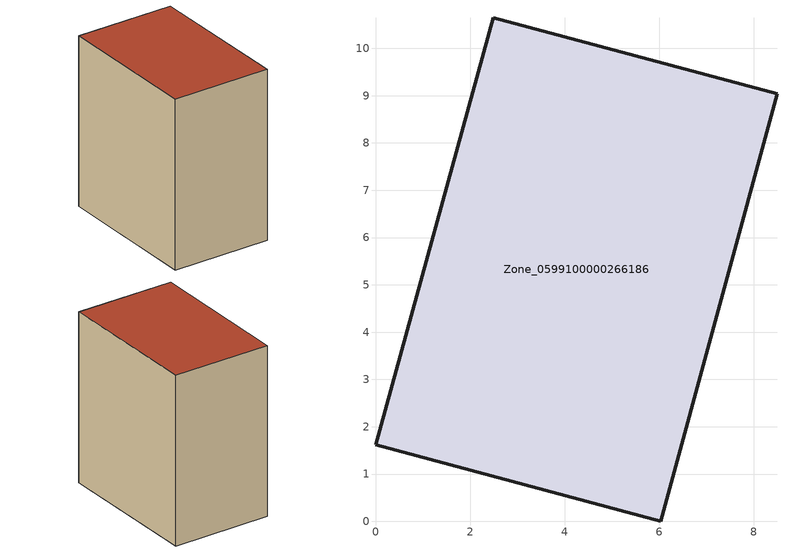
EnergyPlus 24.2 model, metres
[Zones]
Zone_0599100000266186
 floor ground (C_G): 2.49,10.65 8.49,9.04 6.03,0 0,1.62 z0.99
 wall outside (C_F): 8.49,9.04 2.49,10.65 0,1.62 6.03,0 8.49,9.04 z0.99:11.68
 roof outside (C_R): 0,1.62 6.03,0 8.49,9.04 2.49,10.65 z11.68
[BUILDING]
Pand.0599100000266186: North Axis=0; Terrain=City; Loads Convergence Tolerance Value=0.04; Temperature Convergence Tolerance Value=0.4; Solar Distribution=FullExterior; Maximum Number of Warmup Days=25; Minimum Number of Warmup Days=1
[Site:Location]
Rotterdam.The.Hague.AP_ZH_NLD Design_Conditions: Latitude=51.96; Longitude=4.45; Time Zone=1; Elevation=-4.5
[SITE:GROUNDTEMPERATURE:BUILDINGSURFACE]
18, 18, 18, 18, 18, 18, 18, 18, 18, 18, 18, 18
[MATERIAL] Thermal Absorptance=0.9; Solar Absorptance=0.7; Visible Absorptance=0.7
Name | Roughness | Thickness | Conductivity | Density | Specific Heat
G.TC.1975-1991 | MediumSmooth | 0.15 | 0.288461 | 540 | 1210
F.TC.1975-1991 | Rough | 0.3 | 0.230769 | 1920 | 840
R.TC.1975-1991 | MediumRough | 0.2 | 0.153846 | 1500 | 1000
[CONSTRUCTION]
C_G: G.TC.1975-1991
C_F: F.TC.1975-1991
C_R: R.TC.1975-1991
[ZONE]
Zone_0599100000266186: Type=1; Multiplier=1; Ceiling Height=Autocalculate; Volume=Autocalculate; Floor Area=autocalculate; Part of Total Floor Area=Yes
[ZONEINFILTRATION:DESIGNFLOWRATE]
Infil_Zone_0599100000266186: Zone or ZoneList or Space or SpaceList=Zone_0599100000266186; Schedule=AlwaysOn; Design Flow Rate Calculation Method=Flow/Area; Flow Rate per Floor Area=0.003; Constant Term Coefficient=1; Temperature Term Coefficient=0; Velocity Term Coefficient=0; Velocity Squared Term Coefficient=0
[HVACTEMPLATE:ZONE:IDEALLOADSAIRSYSTEM]
Zone_0599100000266186: Maximum Heating Supply Air Temperature=50; Minimum Cooling Supply Air Temperature=13; Maximum Heating Supply Air Humidity Ratio=0.0156; Minimum Cooling Supply Air Humidity Ratio=0.0077; Heating Limit=NoLimit; Cooling Limit=NoLimit; Dehumidification Control Type=ConstantSensibleHeatRatio; Cooling Sensible Heat Ratio=0.7; Dehumidification Setpoint=60; Humidification Control Type=None; Humidification Setpoint=30; Outdoor Air Method=None; Outdoor Air Flow Rate per Person=0.00944; Outdoor Air Flow Rate per Zone Floor Area=0; Outdoor Air Flow Rate per Zone=0; Demand Controlled Ventilation Type=None; Outdoor Air Economizer Type=NoEconomizer; Heat Recovery Type=None; Sensible Heat Recovery Effectiveness=0.7; Latent Heat Recovery Effectiveness=0.65
[ZONECONTROL:THERMOSTAT]
ThermostatControl_Zone_0599100000266186: Zone or ZoneList=Zone_0599100000266186; Control Type Schedule=DualSetpointControlType; Control 1=Thermostat_Zone_0599100000266186; Temperature Difference Between Cutout And Setpoint=0
[THERMOSTATSETPOINT:DUALSETPOINT]
Thermostat_Zone_0599100000266186: Heating Setpoint Temperature Schedule=HeatingSetpoint_Zone_0599100000266186; Cooling Setpoint Temperature Schedule=CoolingSetpoint_Zone_0599100000266186
[SCHEDULE:COMPACT]
HeatingSetpoint_Zone_0599100000266186: Through: 12/31, For: AllDays, Until: 24:00, 21
CoolingSetpoint_Zone_0599100000266186: Through: 12/31, For: AllDays, Until: 24:00, 24
DualSetpointControlType: Through: 12/31, For: AllDays, Until: 24:00, 4
AlwaysOn: Through: 12/31, For: AllDays, Until: 24:00, 1
